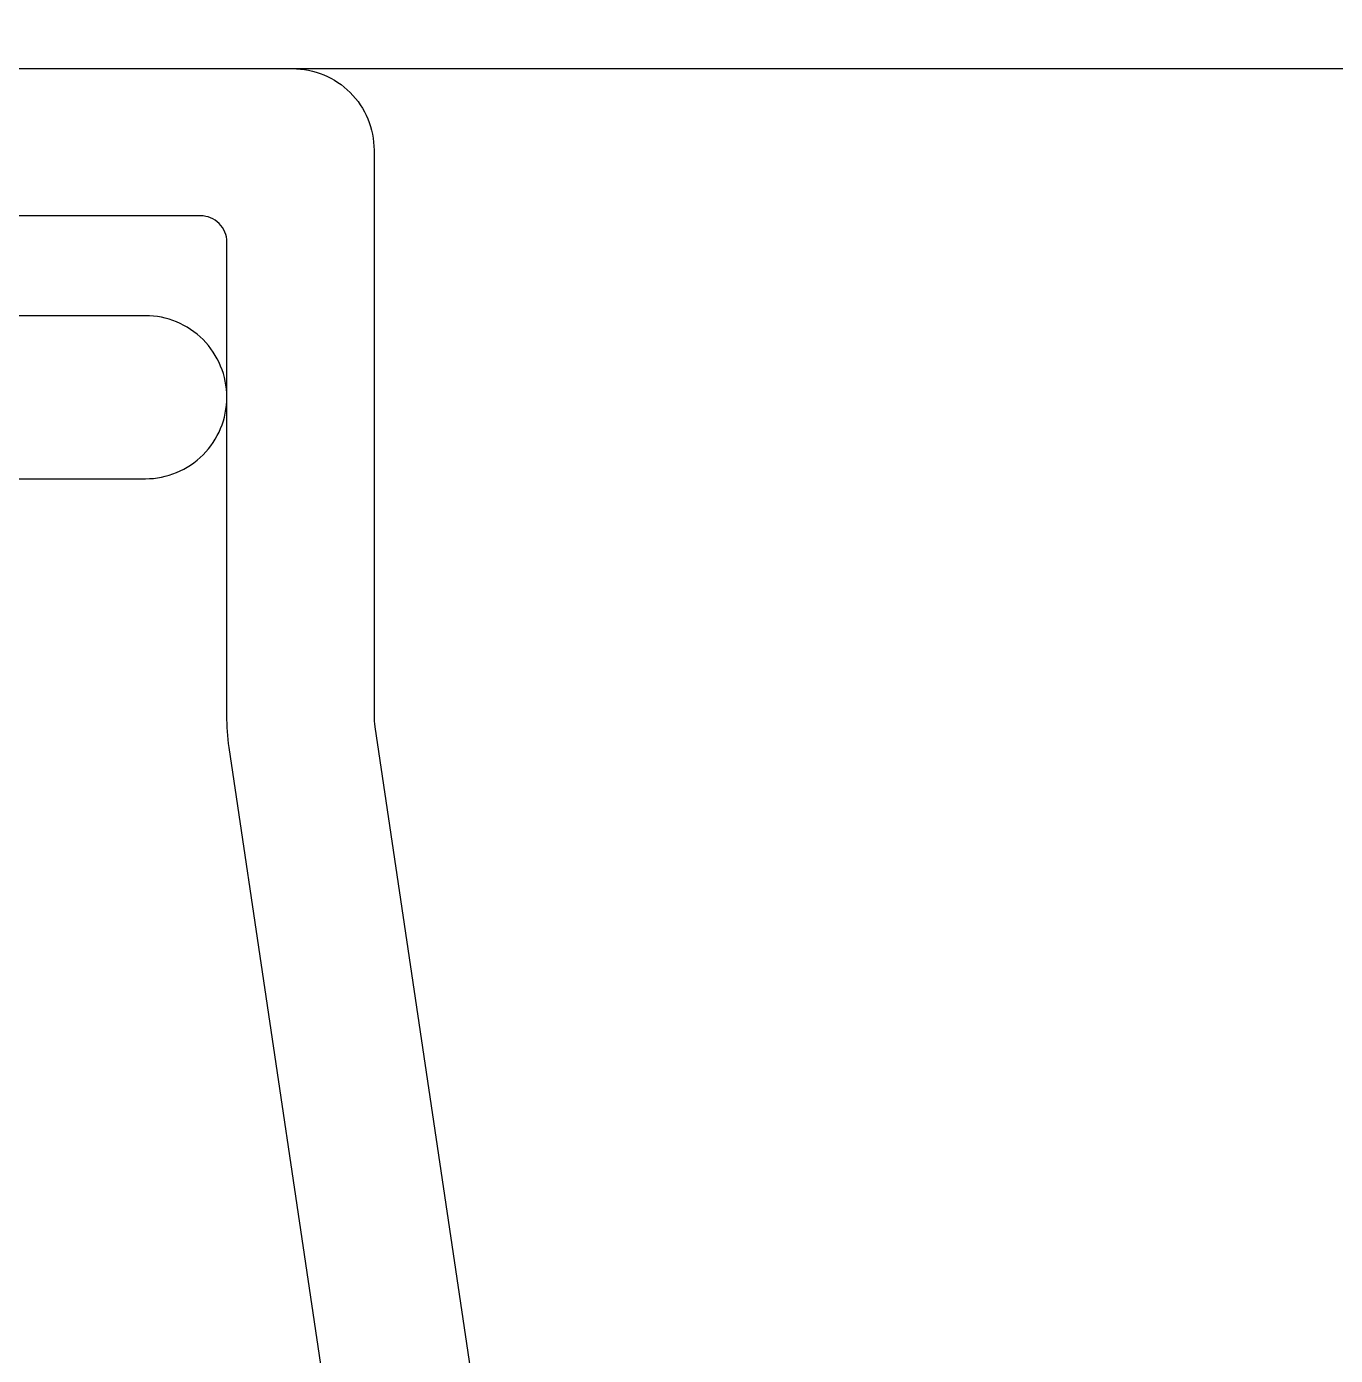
# Model space of a CAD drawing. Extents: x -26 to 91, y -47 to 75.
# Drawn here: x 51.655 to 52.153, y 68.326 to 68.831 of the extents above; entities that cross this region are included whole.
import ezdxf

# ---------------------------------------------------------------- set-up
doc = ezdxf.new("R2010")
doc.units = 0
doc.header["$MEASUREMENT"] = 0
doc.layers.get('0').update_dxf_attribs({"linetype": 'CONTINUOUS'})
doc.layers.add('FRAME', color=1, linetype='CONTINUOUS')

# ---------------------------------------------------------------- blocks, each defined once
blk = doc.blocks.new('3806 MULLION')
blk.add_lwpolyline([(-1.344, -0.2035), (-1.359, -0.2185), (-1.612, -0.2185), (-1.612, -0.3435, -0.414214), (-1.643, -0.3745), (-1.799, -0.3745, -0.414214), (-1.83, -0.3435, -0.414214), (-1.799, -0.3125), (-1.674, -0.3125), (-1.674, -0.2185), (-3.625, -0.2185, -0.414214), (-3.731, -0.1125)], format="xyb")

msp = doc.modelspace()

# ---------------------------------------------------------------- linework, layer by layer
at = {"layer": 'FRAME'}
for points in [[(51.64879, 68.81536), (51.75579, 68.81536, -0.414214), (51.78679, 68.78436), (51.78679, 68.56936, 0.035412), (51.7871, 68.56499), (51.83092, 68.27064, -0.035412), (51.83179, 68.25836), (51.83179, 67.89536, 0.414214), (51.84179, 67.88536), (52.77279, 67.88536, 0.414214)], [(54.39079, 67.82036), (51.70679, 67.82036, -0.414214), (51.67579, 67.85136), (51.67579, 67.90483, -0.975), (51.72582, 67.9061, 0.975), (51.77579, 67.90736), (51.77579, 68.07736, 0.975), (51.72582, 68.07863, -0.975), (51.67579, 68.0799), (51.67579, 68.13336, -0.414214), (51.70679, 68.16436), (51.74479, 68.16436, 0.414214), (51.77579, 68.19536), (51.77579, 68.25836, 0.035412), (51.77548, 68.26274), (51.73166, 68.55709, -0.035412), (51.73079, 68.56936), (51.73079, 68.74936, 0.414214), (51.72079, 68.75936), (51.64879, 68.75936, -1)]]:
    msp.add_lwpolyline(points, format="xyb", dxfattribs=at)

# ---------------------------------------------------------------- block references
at = {"layer": 'FRAME', "xscale": -1}
msp.add_blockref('3806 MULLION', (49.90079, 69.03386), dxfattribs=at)

doc.saveas('drawing.dxf')
